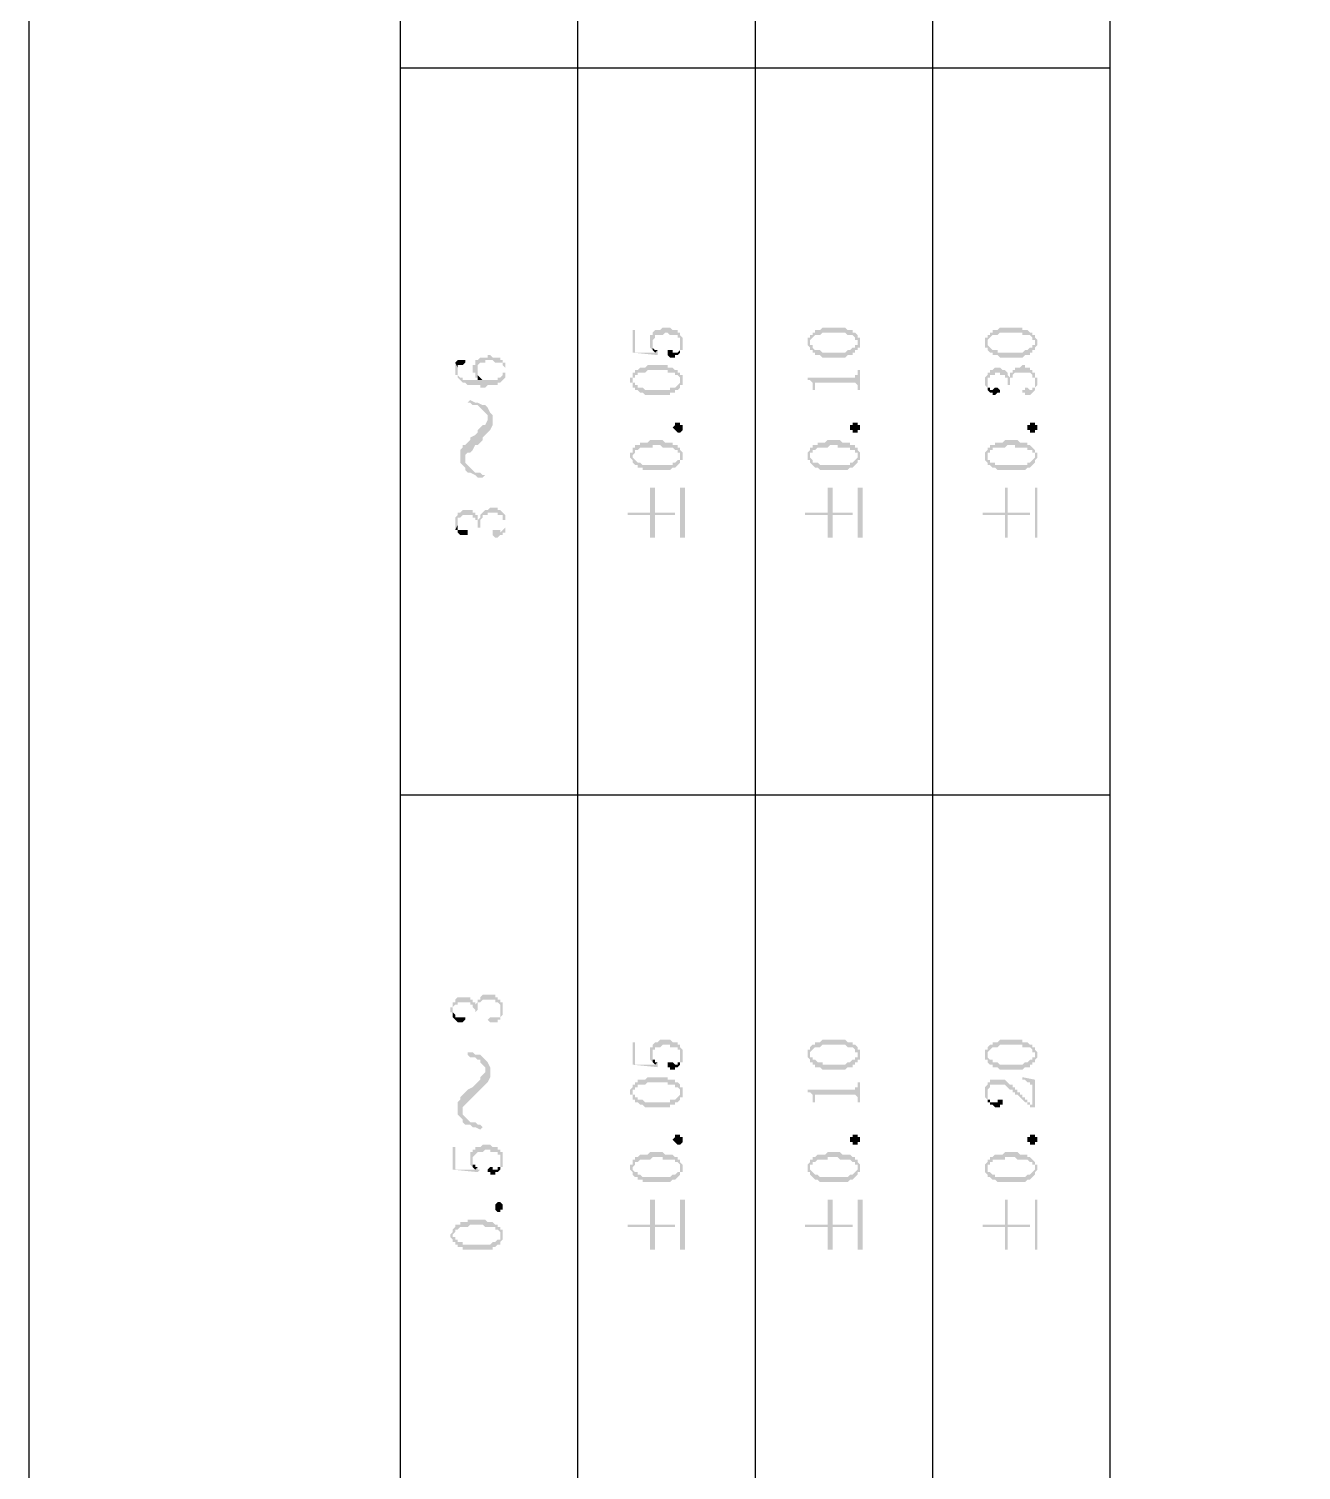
# Model space of a CAD drawing. Header units: millimetres. Extents: x 1186 to 2336, y 1181 to 1549.
# Drawn here: x 1453.55 to 1476.53, y 1292.31 to 1318.34 of the extents above; entities that cross this region are included whole.
import ezdxf

# ---------------------------------------------------------------- set-up
doc = ezdxf.new("R2010")
doc.units = ezdxf.units.MM

msp = doc.modelspace()

# ---------------------------------------------------------------- hatches: boundary and pattern name
at = {"transparency": 33554559}
for points in [[(1464.45664, 1312.89982), (1464.45664, 1312.49363), (1464.90796, 1312.44849), (1464.90796, 1312.49363), (1464.90796, 1312.53876), (1464.86283, 1312.49363), (1464.50177, 1312.49363), (1464.50177, 1312.89982)], [(1464.77256, 1312.71929), (1464.77256, 1312.62902), (1464.77256, 1312.58389), (1464.77256, 1312.58389), (1464.81769, 1312.53876), (1464.81769, 1312.67415), (1464.81769, 1312.71929), (1464.81769, 1312.71929), (1464.86283, 1312.76442), (1464.86283, 1312.80955), (1464.99822, 1312.80955), (1465.04335, 1312.85468), (1465.08849, 1312.85468), (1465.13362, 1312.80955), (1465.26901, 1312.80955), (1465.26901, 1312.76442), (1465.31415, 1312.76442), (1465.31415, 1312.71929), (1465.31415, 1312.67415), (1465.31415, 1312.53876), (1465.35928, 1312.53876), (1465.35928, 1312.58389), (1465.35928, 1312.67415), (1465.35928, 1312.71929), (1465.35928, 1312.76442), (1465.31415, 1312.80955), (1465.31415, 1312.85468), (1465.26901, 1312.85468), (1465.26901, 1312.89982), (1465.17875, 1312.89982), (1465.13362, 1312.94495), (1464.99822, 1312.94495), (1464.95309, 1312.89982), (1464.86283, 1312.89982), (1464.81769, 1312.85468), (1464.81769, 1312.80955), (1464.77256, 1312.80955), (1464.77256, 1312.76442)], [(1467.61589, 1312.67415), (1467.61589, 1312.62902), (1467.61589, 1312.62902), (1467.66102, 1312.58389), (1467.66102, 1312.53876), (1467.66102, 1312.67415), (1467.66102, 1312.71929), (1467.66102, 1312.71929), (1467.70615, 1312.76442), (1467.70615, 1312.76442), (1467.75128, 1312.80955), (1467.84155, 1312.80955), (1467.88668, 1312.85468), (1468.29287, 1312.85468), (1468.338, 1312.80955), (1468.42827, 1312.80955), (1468.4734, 1312.76442), (1468.4734, 1312.71929), (1468.51853, 1312.71929), (1468.51853, 1312.67415), (1468.51853, 1312.80955), (1468.51853, 1312.80955), (1468.4734, 1312.85468), (1468.42827, 1312.85468), (1468.42827, 1312.89982), (1468.338, 1312.89982), (1468.29287, 1312.94495), (1467.88668, 1312.94495), (1467.84155, 1312.89982), (1467.75128, 1312.89982), (1467.75128, 1312.85468), (1467.70615, 1312.85468), (1467.70615, 1312.80955), (1467.66102, 1312.80955), (1467.66102, 1312.76442), (1467.61589, 1312.76442), (1467.61589, 1312.71929), (1467.61589, 1312.71929)], [(1467.66102, 1312.53876), (1467.70615, 1312.53876), (1467.70615, 1312.49363), (1467.75128, 1312.49363), (1467.75128, 1312.44849), (1467.84155, 1312.44849), (1467.88668, 1312.40336), (1468.29287, 1312.40336), (1468.338, 1312.44849), (1468.42827, 1312.44849), (1468.42827, 1312.49363), (1468.4734, 1312.49363), (1468.4734, 1312.53876), (1468.51853, 1312.53876), (1468.51853, 1312.58389), (1468.56366, 1312.58389), (1468.56366, 1312.62902), (1468.56366, 1312.67415), (1468.56366, 1312.71929), (1468.56366, 1312.76442), (1468.51853, 1312.76442), (1468.51853, 1312.80955), (1468.51853, 1312.67415), (1468.51853, 1312.62902), (1468.4734, 1312.62902), (1468.4734, 1312.58389), (1468.42827, 1312.58389), (1468.38313, 1312.53876), (1468.338, 1312.53876), (1468.29287, 1312.49363), (1467.88668, 1312.49363), (1467.84155, 1312.53876), (1467.75128, 1312.53876), (1467.70615, 1312.58389), (1467.70615, 1312.62902), (1467.66102, 1312.62902), (1467.66102, 1312.67415), (1467.66102, 1312.67415)], [(1470.82027, 1312.67415), (1470.82027, 1312.62902), (1470.82027, 1312.58389), (1470.8654, 1312.58389), (1470.8654, 1312.53876), (1470.8654, 1312.67415), (1470.8654, 1312.71929), (1470.8654, 1312.71929), (1470.91054, 1312.76442), (1470.91054, 1312.76442), (1470.95567, 1312.80955), (1471.04593, 1312.80955), (1471.09106, 1312.85468), (1471.49725, 1312.85468), (1471.49725, 1312.80955), (1471.63265, 1312.80955), (1471.67778, 1312.76442), (1471.67778, 1312.71929), (1471.72292, 1312.71929), (1471.72292, 1312.67415), (1471.72292, 1312.80955), (1471.67778, 1312.80955), (1471.67778, 1312.85468), (1471.63265, 1312.85468), (1471.58752, 1312.89982), (1471.49725, 1312.89982), (1471.49725, 1312.94495), (1471.09106, 1312.94495), (1471.04593, 1312.89982), (1470.95567, 1312.89982), (1470.95567, 1312.85468), (1470.91054, 1312.85468), (1470.91054, 1312.80955), (1470.8654, 1312.80955), (1470.8654, 1312.76442), (1470.82027, 1312.76442), (1470.82027, 1312.71929), (1470.82027, 1312.71929)], [(1470.8654, 1312.53876), (1470.8654, 1312.53876), (1470.91054, 1312.49363), (1470.95567, 1312.49363), (1470.95567, 1312.44849), (1471.04593, 1312.44849), (1471.09106, 1312.40336), (1471.49725, 1312.40336), (1471.54239, 1312.44849), (1471.63265, 1312.44849), (1471.63265, 1312.49363), (1471.67778, 1312.49363), (1471.67778, 1312.53876), (1471.72292, 1312.53876), (1471.72292, 1312.58389), (1471.72292, 1312.58389), (1471.76805, 1312.62902), (1471.76805, 1312.67415), (1471.76805, 1312.71929), (1471.76805, 1312.71929), (1471.72292, 1312.76442), (1471.72292, 1312.80955), (1471.72292, 1312.67415), (1471.72292, 1312.62902), (1471.67778, 1312.62902), (1471.67778, 1312.58389), (1471.63265, 1312.58389), (1471.58752, 1312.53876), (1471.54239, 1312.53876), (1471.49725, 1312.49363), (1471.04593, 1312.49363), (1471.04593, 1312.53876), (1470.95567, 1312.53876), (1470.91054, 1312.58389), (1470.91054, 1312.58389), (1470.8654, 1312.62902), (1470.8654, 1312.67415), (1470.8654, 1312.67415)], [(1464.81769, 1312.53876), (1464.81769, 1312.53876), (1464.86283, 1312.49363), (1464.86283, 1312.49363), (1464.90796, 1312.53876), (1464.86283, 1312.53876), (1464.81769, 1312.58389), (1464.81769, 1312.62902), (1464.81769, 1312.67415)], [(1465.08849, 1312.49363), (1465.08849, 1312.44849), (1465.08849, 1312.44849), (1465.13362, 1312.40336), (1465.22388, 1312.40336), (1465.22388, 1312.44849), (1465.26901, 1312.44849), (1465.31415, 1312.49363), (1465.31415, 1312.67415), (1465.31415, 1312.58389), (1465.31415, 1312.53876), (1465.31415, 1312.53876), (1465.26901, 1312.49363), (1465.17875, 1312.49363), (1465.17875, 1312.53876), (1465.08849, 1312.53876)], [(1461.25225, 1312.3131), (1461.29738, 1312.22283), (1461.29738, 1312.26797), (1461.38765, 1312.26797), (1461.43278, 1312.3131), (1461.43278, 1312.35823), (1461.29738, 1312.35823)], [(1461.25225, 1312.22283), (1461.25225, 1312.1777), (1461.25225, 1312.13257), (1461.25225, 1312.08744), (1461.29738, 1312.08744), (1461.29738, 1312.0423), (1461.29738, 1312.0423), (1461.34252, 1311.99717), (1461.34252, 1311.99717), (1461.38765, 1311.95204), (1461.43278, 1311.95204), (1461.47791, 1311.90691), (1461.70357, 1311.90691), (1461.70357, 1311.86178), (1461.79384, 1311.86178), (1461.83897, 1311.90691), (1462.0195, 1311.90691), (1462.0195, 1311.95204), (1462.06463, 1311.95204), (1462.10976, 1311.99717), (1462.10976, 1311.99717), (1462.15489, 1312.0423), (1462.15489, 1312.1777), (1462.15489, 1312.13257), (1462.10976, 1312.13257), (1462.10976, 1312.08744), (1462.10976, 1312.08744), (1462.06463, 1312.0423), (1462.0195, 1312.0423), (1462.0195, 1311.99717), (1461.38765, 1311.99717), (1461.38765, 1312.0423), (1461.34252, 1312.0423), (1461.29738, 1312.08744), (1461.29738, 1312.13257), (1461.29738, 1312.22283), (1461.25225, 1312.3131)], [(1461.56818, 1312.1777), (1461.56818, 1312.13257), (1461.61331, 1312.13257), (1461.61331, 1312.08744), (1461.61331, 1312.0423), (1461.65844, 1312.0423), (1461.65844, 1312.22283), (1461.65844, 1312.26797), (1461.65844, 1312.26797), (1461.70357, 1312.3131), (1461.79384, 1312.3131), (1461.79384, 1312.35823), (1461.92923, 1312.35823), (1461.97437, 1312.3131), (1462.10976, 1312.3131), (1462.10976, 1312.26797), (1462.10976, 1312.26797), (1462.15489, 1312.22283), (1462.15489, 1312.0423), (1462.15489, 1312.08744), (1462.15489, 1312.13257), (1462.15489, 1312.1777), (1462.15489, 1312.22283), (1462.15489, 1312.26797), (1462.15489, 1312.3131), (1462.10976, 1312.3131), (1462.10976, 1312.35823), (1462.06463, 1312.35823), (1462.06463, 1312.40336), (1461.92923, 1312.40336), (1461.8841, 1312.44849), (1461.83897, 1312.44849), (1461.83897, 1312.40336), (1461.70357, 1312.40336), (1461.65844, 1312.35823), (1461.61331, 1312.35823), (1461.61331, 1312.3131), (1461.61331, 1312.26797), (1461.56818, 1312.26797), (1461.56818, 1312.22283)], [(1464.4115, 1311.99717), (1464.4115, 1311.95204), (1464.45664, 1311.95204), (1464.45664, 1311.90691), (1464.45664, 1311.86178), (1464.45664, 1311.99717), (1464.45664, 1312.0423), (1464.50177, 1312.0423), (1464.50177, 1312.08744), (1464.5469, 1312.08744), (1464.5469, 1312.13257), (1464.6823, 1312.13257), (1464.72743, 1312.1777), (1465.08849, 1312.1777), (1465.08849, 1312.13257), (1465.22388, 1312.13257), (1465.22388, 1312.08744), (1465.26901, 1312.08744), (1465.31415, 1312.0423), (1465.31415, 1311.99717), (1465.31415, 1312.13257), (1465.26901, 1312.13257), (1465.26901, 1312.1777), (1465.22388, 1312.1777), (1465.17875, 1312.22283), (1465.08849, 1312.22283), (1465.08849, 1312.26797), (1464.72743, 1312.26797), (1464.6823, 1312.22283), (1464.59203, 1312.22283), (1464.5469, 1312.1777), (1464.50177, 1312.1777), (1464.50177, 1312.13257), (1464.45664, 1312.13257), (1464.45664, 1312.08744), (1464.45664, 1312.0423), (1464.4115, 1312.0423)], [(1470.82027, 1311.99717), (1470.82027, 1311.95204), (1470.82027, 1311.90691), (1470.82027, 1311.90691), (1470.8654, 1311.86178), (1470.8654, 1311.95204), (1470.8654, 1311.99717), (1470.8654, 1312.0423), (1470.91054, 1312.0423), (1470.91054, 1312.08744), (1471.0008, 1312.08744), (1471.0008, 1312.13257), (1471.09106, 1312.13257), (1471.09106, 1312.08744), (1471.18133, 1312.08744), (1471.18133, 1312.0423), (1471.22646, 1312.0423), (1471.22646, 1311.95204), (1471.22646, 1311.90691), (1471.27159, 1311.90691), (1471.27159, 1311.95204), (1471.27159, 1312.0423), (1471.31673, 1312.0423), (1471.31673, 1312.08744), (1471.31673, 1312.08744), (1471.36186, 1312.13257), (1471.63265, 1312.13257), (1471.67778, 1312.08744), (1471.67778, 1312.0423), (1471.72292, 1312.0423), (1471.72292, 1311.99717), (1471.72292, 1311.95204), (1471.72292, 1312.13257), (1471.67778, 1312.13257), (1471.67778, 1312.1777), (1471.63265, 1312.1777), (1471.63265, 1312.22283), (1471.54239, 1312.22283), (1471.54239, 1312.26797), (1471.49725, 1312.26797), (1471.45212, 1312.22283), (1471.36186, 1312.22283), (1471.36186, 1312.1777), (1471.31673, 1312.1777), (1471.31673, 1312.13257), (1471.27159, 1312.13257), (1471.27159, 1312.08744), (1471.27159, 1312.0423), (1471.22646, 1312.08744), (1471.22646, 1312.13257), (1471.22646, 1312.13257), (1471.18133, 1312.1777), (1471.1362, 1312.1777), (1471.09106, 1312.22283), (1471.0008, 1312.22283), (1470.95567, 1312.1777), (1470.91054, 1312.1777), (1470.91054, 1312.13257), (1470.8654, 1312.13257), (1470.8654, 1312.08744), (1470.8654, 1312.08744), (1470.82027, 1312.0423)], [(1461.65844, 1312.0423), (1461.65844, 1311.99717), (1461.74871, 1311.99717), (1461.70357, 1312.0423), (1461.70357, 1312.0423), (1461.65844, 1312.08744), (1461.65844, 1312.1777), (1461.65844, 1312.1777)], [(1464.45664, 1311.86178), (1464.50177, 1311.86178), (1464.50177, 1311.81664), (1464.5469, 1311.81664), (1464.59203, 1311.77151), (1464.63716, 1311.77151), (1464.6823, 1311.72638), (1465.13362, 1311.72638), (1465.13362, 1311.77151), (1465.22388, 1311.77151), (1465.22388, 1311.81664), (1465.26901, 1311.81664), (1465.31415, 1311.86178), (1465.31415, 1311.90691), (1465.35928, 1311.90691), (1465.35928, 1311.95204), (1465.35928, 1311.99717), (1465.35928, 1312.0423), (1465.35928, 1312.08744), (1465.31415, 1312.08744), (1465.31415, 1312.13257), (1465.31415, 1311.95204), (1465.31415, 1311.95204), (1465.26901, 1311.90691), (1465.26901, 1311.90691), (1465.22388, 1311.86178), (1465.13362, 1311.86178), (1465.13362, 1311.81664), (1464.6823, 1311.81664), (1464.63716, 1311.86178), (1464.5469, 1311.86178), (1464.5469, 1311.90691), (1464.50177, 1311.90691), (1464.50177, 1311.95204), (1464.45664, 1311.95204), (1464.45664, 1311.99717)], [(1467.61589, 1312.0423), (1467.61589, 1311.99717), (1467.66102, 1311.99717), (1467.70615, 1311.95204), (1467.70615, 1311.86178), (1467.70615, 1311.81664), (1467.75128, 1311.81664), (1467.75128, 1311.90691), (1467.75128, 1311.95204), (1468.4734, 1311.95204), (1468.51853, 1311.90691), (1468.51853, 1311.81664), (1468.56366, 1311.81664), (1468.56366, 1312.1777), (1468.51853, 1312.1777), (1468.51853, 1312.13257), (1468.51853, 1312.08744), (1468.4734, 1312.08744), (1468.4734, 1312.0423), (1468.42827, 1312.0423)], [(1470.8654, 1311.86178), (1470.8654, 1311.81664), (1470.8654, 1311.81664), (1470.91054, 1311.77151), (1470.95567, 1311.77151), (1470.95567, 1311.72638), (1471.0008, 1311.72638), (1471.04593, 1311.77151), (1471.09106, 1311.77151), (1471.09106, 1311.81664), (1471.09106, 1311.81664), (1471.04593, 1311.86178), (1471.0008, 1311.86178), (1470.95567, 1311.81664), (1470.91054, 1311.81664), (1470.91054, 1311.86178), (1470.8654, 1311.86178), (1470.8654, 1311.95204), (1470.8654, 1311.95204)], [(1471.49725, 1311.77151), (1471.54239, 1311.77151), (1471.54239, 1311.72638), (1471.63265, 1311.72638), (1471.67778, 1311.77151), (1471.67778, 1311.77151), (1471.72292, 1311.81664), (1471.72292, 1311.86178), (1471.72292, 1311.86178), (1471.76805, 1311.90691), (1471.76805, 1311.95204), (1471.76805, 1311.99717), (1471.76805, 1312.0423), (1471.72292, 1312.0423), (1471.72292, 1312.13257), (1471.72292, 1311.95204), (1471.72292, 1311.90691), (1471.72292, 1311.86178), (1471.67778, 1311.86178), (1471.67778, 1311.81664), (1471.63265, 1311.81664), (1471.58752, 1311.86178), (1471.54239, 1311.86178), (1471.54239, 1311.81664), (1471.49725, 1311.81664)], [(1461.47791, 1311.59098), (1461.52304, 1311.59098), (1461.56818, 1311.54585), (1461.65844, 1311.54585), (1461.70357, 1311.50072), (1461.74871, 1311.45559), (1461.74871, 1311.45559), (1461.79384, 1311.41045), (1461.83897, 1311.36532), (1461.83897, 1311.0494), (1461.83897, 1311.0494), (1461.8841, 1311.09453), (1461.92923, 1311.18479), (1461.92923, 1311.36532), (1461.8841, 1311.41045), (1461.83897, 1311.50072), (1461.83897, 1311.50072), (1461.79384, 1311.54585), (1461.74871, 1311.54585), (1461.65844, 1311.59098), (1461.61331, 1311.59098), (1461.52304, 1311.63611)], [(1461.34252, 1310.59807), (1461.34252, 1310.50781), (1461.38765, 1310.46268), (1461.43278, 1310.41755), (1461.43278, 1310.64321), (1461.47791, 1310.68834), (1461.52304, 1310.68834), (1461.56818, 1310.73347), (1461.61331, 1310.82374), (1461.65844, 1310.82374), (1461.70357, 1310.86887), (1461.74871, 1310.914), (1461.74871, 1310.95913), (1461.79384, 1311.00426), (1461.83897, 1311.0494), (1461.83897, 1311.32019), (1461.83897, 1311.27506), (1461.79384, 1311.18479), (1461.74871, 1311.18479), (1461.70357, 1311.13966), (1461.65844, 1311.09453), (1461.65844, 1311.0494), (1461.61331, 1311.00426), (1461.52304, 1310.95913), (1461.52304, 1310.914), (1461.47791, 1310.86887), (1461.43278, 1310.82374), (1461.38765, 1310.82374), (1461.38765, 1310.7786), (1461.34252, 1310.73347), (1461.34252, 1310.64321)], [(1465.35928, 1311.13966), (1465.35928, 1311.09453), (1465.35928, 1311.09453), (1465.31415, 1311.0494), (1465.26901, 1311.0494), (1465.22388, 1311.09453), (1465.22388, 1311.09453), (1465.17875, 1311.13966), (1465.17875, 1311.13966), (1465.22388, 1311.18479), (1465.22388, 1311.22993), (1465.31415, 1311.22993), (1465.31415, 1311.18479), (1465.35928, 1311.18479), (1465.35928, 1311.13966)], [(1468.56366, 1311.13966), (1468.56366, 1311.09453), (1468.51853, 1311.09453), (1468.51853, 1311.0494), (1468.42827, 1311.0494), (1468.42827, 1311.09453), (1468.38313, 1311.09453), (1468.38313, 1311.13966), (1468.38313, 1311.18479), (1468.42827, 1311.18479), (1468.42827, 1311.22993), (1468.51853, 1311.22993), (1468.51853, 1311.18479), (1468.56366, 1311.18479), (1468.56366, 1311.13966)], [(1471.76805, 1311.13966), (1471.76805, 1311.09453), (1471.72292, 1311.09453), (1471.72292, 1311.0494), (1471.63265, 1311.0494), (1471.63265, 1311.09453), (1471.58752, 1311.09453), (1471.58752, 1311.13966), (1471.58752, 1311.18479), (1471.63265, 1311.18479), (1471.63265, 1311.22993), (1471.72292, 1311.22993), (1471.72292, 1311.18479), (1471.76805, 1311.18479), (1471.76805, 1311.13966)], [(1464.4115, 1310.64321), (1464.4115, 1310.59807), (1464.4115, 1310.59807), (1464.45664, 1310.55294), (1464.45664, 1310.50781), (1464.45664, 1310.64321), (1464.45664, 1310.64321), (1464.50177, 1310.68834), (1464.50177, 1310.73347), (1464.5469, 1310.73347), (1464.59203, 1310.7786), (1464.81769, 1310.7786), (1464.81769, 1310.82374), (1464.95309, 1310.82374), (1464.99822, 1310.7786), (1465.17875, 1310.7786), (1465.22388, 1310.73347), (1465.26901, 1310.73347), (1465.26901, 1310.68834), (1465.31415, 1310.68834), (1465.31415, 1310.64321), (1465.31415, 1310.7786), (1465.26901, 1310.7786), (1465.26901, 1310.82374), (1465.17875, 1310.82374), (1465.17875, 1310.86887), (1465.04335, 1310.86887), (1464.99822, 1310.914), (1464.77256, 1310.914), (1464.72743, 1310.86887), (1464.59203, 1310.86887), (1464.59203, 1310.82374), (1464.50177, 1310.82374), (1464.50177, 1310.7786), (1464.45664, 1310.7786), (1464.45664, 1310.73347), (1464.45664, 1310.68834), (1464.4115, 1310.68834)], [(1467.61589, 1310.64321), (1467.61589, 1310.59807), (1467.61589, 1310.55294), (1467.66102, 1310.55294), (1467.66102, 1310.50781), (1467.66102, 1310.64321), (1467.66102, 1310.68834), (1467.70615, 1310.68834), (1467.70615, 1310.73347), (1467.75128, 1310.73347), (1467.79642, 1310.7786), (1467.97695, 1310.7786), (1468.02208, 1310.82374), (1468.15747, 1310.82374), (1468.15747, 1310.7786), (1468.38313, 1310.7786), (1468.38313, 1310.73347), (1468.4734, 1310.73347), (1468.4734, 1310.68834), (1468.51853, 1310.68834), (1468.51853, 1310.64321), (1468.51853, 1310.7786), (1468.4734, 1310.7786), (1468.4734, 1310.82374), (1468.38313, 1310.82374), (1468.38313, 1310.86887), (1468.24774, 1310.86887), (1468.20261, 1310.914), (1467.97695, 1310.914), (1467.93181, 1310.86887), (1467.79642, 1310.86887), (1467.79642, 1310.82374), (1467.70615, 1310.82374), (1467.70615, 1310.7786), (1467.66102, 1310.7786), (1467.66102, 1310.73347), (1467.66102, 1310.73347), (1467.61589, 1310.68834)], [(1470.82027, 1310.64321), (1470.82027, 1310.59807), (1470.82027, 1310.55294), (1470.82027, 1310.55294), (1470.8654, 1310.50781), (1470.8654, 1310.64321), (1470.8654, 1310.68834), (1470.91054, 1310.68834), (1470.91054, 1310.73347), (1470.95567, 1310.73347), (1470.95567, 1310.7786), (1471.18133, 1310.7786), (1471.22646, 1310.82374), (1471.36186, 1310.82374), (1471.36186, 1310.7786), (1471.58752, 1310.7786), (1471.58752, 1310.73347), (1471.67778, 1310.73347), (1471.67778, 1310.68834), (1471.72292, 1310.68834), (1471.72292, 1310.64321), (1471.72292, 1310.73347), (1471.67778, 1310.7786), (1471.67778, 1310.7786), (1471.63265, 1310.82374), (1471.58752, 1310.82374), (1471.58752, 1310.86887), (1471.45212, 1310.86887), (1471.40699, 1310.914), (1471.18133, 1310.914), (1471.1362, 1310.86887), (1471.0008, 1310.86887), (1471.0008, 1310.82374), (1470.91054, 1310.82374), (1470.91054, 1310.7786), (1470.8654, 1310.7786), (1470.8654, 1310.73347), (1470.8654, 1310.73347), (1470.82027, 1310.68834)], [(1464.45664, 1310.50781), (1464.50177, 1310.46268), (1464.5469, 1310.46268), (1464.5469, 1310.41755), (1464.63716, 1310.41755), (1464.63716, 1310.37241), (1465.13362, 1310.37241), (1465.17875, 1310.41755), (1465.22388, 1310.41755), (1465.26901, 1310.46268), (1465.26901, 1310.46268), (1465.31415, 1310.50781), (1465.31415, 1310.55294), (1465.35928, 1310.55294), (1465.35928, 1310.59807), (1465.35928, 1310.64321), (1465.35928, 1310.68834), (1465.35928, 1310.68834), (1465.31415, 1310.73347), (1465.31415, 1310.59807), (1465.31415, 1310.55294), (1465.26901, 1310.55294), (1465.22388, 1310.50781), (1465.17875, 1310.50781), (1465.17875, 1310.46268), (1464.63716, 1310.46268), (1464.59203, 1310.50781), (1464.5469, 1310.50781), (1464.50177, 1310.55294), (1464.50177, 1310.55294), (1464.45664, 1310.59807), (1464.45664, 1310.64321)], [(1467.66102, 1310.50781), (1467.70615, 1310.46268), (1467.70615, 1310.46268), (1467.75128, 1310.41755), (1467.79642, 1310.41755), (1467.84155, 1310.37241), (1468.338, 1310.37241), (1468.38313, 1310.41755), (1468.42827, 1310.41755), (1468.4734, 1310.46268), (1468.4734, 1310.46268), (1468.51853, 1310.50781), (1468.51853, 1310.55294), (1468.56366, 1310.55294), (1468.56366, 1310.59807), (1468.56366, 1310.64321), (1468.56366, 1310.68834), (1468.56366, 1310.68834), (1468.51853, 1310.73347), (1468.51853, 1310.59807), (1468.51853, 1310.59807), (1468.4734, 1310.55294), (1468.4734, 1310.55294), (1468.42827, 1310.50781), (1468.38313, 1310.50781), (1468.38313, 1310.46268), (1467.84155, 1310.46268), (1467.79642, 1310.50781), (1467.70615, 1310.50781), (1467.70615, 1310.55294), (1467.70615, 1310.55294), (1467.66102, 1310.59807), (1467.66102, 1310.64321)], [(1470.8654, 1310.50781), (1470.8654, 1310.46268), (1470.91054, 1310.46268), (1470.95567, 1310.41755), (1471.0008, 1310.41755), (1471.04593, 1310.37241), (1471.54239, 1310.37241), (1471.58752, 1310.41755), (1471.63265, 1310.41755), (1471.67778, 1310.46268), (1471.67778, 1310.46268), (1471.72292, 1310.50781), (1471.72292, 1310.55294), (1471.72292, 1310.55294), (1471.76805, 1310.59807), (1471.76805, 1310.64321), (1471.76805, 1310.68834), (1471.72292, 1310.68834), (1471.72292, 1310.73347), (1471.72292, 1310.59807), (1471.72292, 1310.59807), (1471.67778, 1310.55294), (1471.67778, 1310.55294), (1471.63265, 1310.50781), (1471.58752, 1310.50781), (1471.58752, 1310.46268), (1471.0008, 1310.46268), (1471.0008, 1310.50781), (1470.91054, 1310.50781), (1470.91054, 1310.55294), (1470.8654, 1310.55294), (1470.8654, 1310.59807), (1470.8654, 1310.64321)], [(1461.43278, 1310.41755), (1461.43278, 1310.37241), (1461.47791, 1310.32728), (1461.52304, 1310.32728), (1461.61331, 1310.28215), (1461.65844, 1310.23702), (1461.74871, 1310.23702), (1461.79384, 1310.28215), (1461.74871, 1310.28215), (1461.70357, 1310.32728), (1461.61331, 1310.32728), (1461.56818, 1310.37241), (1461.52304, 1310.41755), (1461.52304, 1310.41755), (1461.47791, 1310.46268), (1461.43278, 1310.50781), (1461.43278, 1310.55294)], [(1464.36637, 1309.60517), (1464.36637, 1309.56003), (1464.77256, 1309.56003), (1464.77256, 1309.15385), (1464.86283, 1309.15385), (1464.86283, 1309.56003), (1465.22388, 1309.56003), (1465.22388, 1309.60517), (1464.86283, 1309.60517), (1464.86283, 1310.05649), (1464.77256, 1310.05649), (1464.77256, 1309.60517)], [(1465.40441, 1309.15385), (1465.40441, 1310.05649), (1465.31415, 1310.05649), (1465.31415, 1309.15385)], [(1467.57076, 1309.60517), (1467.57076, 1309.56003), (1467.97695, 1309.56003), (1467.97695, 1309.15385), (1468.06721, 1309.15385), (1468.06721, 1309.56003), (1468.42827, 1309.56003), (1468.42827, 1309.60517), (1468.06721, 1309.60517), (1468.06721, 1310.05649), (1467.97695, 1310.05649), (1467.97695, 1309.60517)], [(1468.6088, 1309.15385), (1468.6088, 1310.05649), (1468.51853, 1310.05649), (1468.51853, 1309.15385)], [(1470.77514, 1309.60517), (1470.77514, 1309.56003), (1471.18133, 1309.56003), (1471.18133, 1309.15385), (1471.22646, 1309.15385), (1471.22646, 1309.56003), (1471.63265, 1309.56003), (1471.63265, 1309.60517), (1471.22646, 1309.60517), (1471.22646, 1310.05649), (1471.18133, 1310.05649), (1471.18133, 1309.60517)], [(1471.76805, 1309.15385), (1471.76805, 1310.05649), (1471.72292, 1310.05649), (1471.72292, 1309.15385)], [(1461.25225, 1309.42464), (1461.25225, 1309.33437), (1461.25225, 1309.28924), (1461.29738, 1309.37951), (1461.29738, 1309.42464), (1461.29738, 1309.46977), (1461.29738, 1309.5149), (1461.34252, 1309.5149), (1461.38765, 1309.56003), (1461.56818, 1309.56003), (1461.56818, 1309.5149), (1461.61331, 1309.5149), (1461.61331, 1309.46977), (1461.65844, 1309.46977), (1461.65844, 1309.42464), (1461.65844, 1309.33437), (1461.70357, 1309.33437), (1461.70357, 1309.42464), (1461.70357, 1309.46977), (1461.70357, 1309.46977), (1461.74871, 1309.5149), (1461.74871, 1309.56003), (1461.83897, 1309.56003), (1461.83897, 1309.60517), (1462.0195, 1309.60517), (1462.0195, 1309.56003), (1462.10976, 1309.56003), (1462.10976, 1309.5149), (1462.10976, 1309.46977), (1462.15489, 1309.46977), (1462.15489, 1309.37951), (1462.15489, 1309.56003), (1462.15489, 1309.56003), (1462.10976, 1309.60517), (1462.10976, 1309.60517), (1462.06463, 1309.6503), (1462.0195, 1309.6503), (1462.0195, 1309.69543), (1461.8841, 1309.69543), (1461.83897, 1309.6503), (1461.79384, 1309.6503), (1461.74871, 1309.60517), (1461.74871, 1309.60517), (1461.70357, 1309.56003), (1461.70357, 1309.5149), (1461.65844, 1309.46977), (1461.65844, 1309.5149), (1461.65844, 1309.56003), (1461.61331, 1309.56003), (1461.61331, 1309.60517), (1461.56818, 1309.60517), (1461.56818, 1309.6503), (1461.38765, 1309.6503), (1461.34252, 1309.60517), (1461.29738, 1309.60517), (1461.29738, 1309.56003), (1461.29738, 1309.56003), (1461.25225, 1309.5149)], [(1461.25225, 1309.28924), (1461.29738, 1309.28924), (1461.29738, 1309.24411), (1461.29738, 1309.24411), (1461.34252, 1309.19898), (1461.47791, 1309.19898), (1461.47791, 1309.24411), (1461.47791, 1309.28924), (1461.29738, 1309.28924), (1461.29738, 1309.33437), (1461.29738, 1309.37951), (1461.29738, 1309.37951)], [(1461.92923, 1309.24411), (1461.92923, 1309.19898), (1461.92923, 1309.19898), (1461.97437, 1309.15385), (1462.0195, 1309.15385), (1462.06463, 1309.19898), (1462.10976, 1309.19898), (1462.10976, 1309.24411), (1462.15489, 1309.24411), (1462.15489, 1309.28924), (1462.15489, 1309.33437), (1462.15489, 1309.42464), (1462.15489, 1309.46977), (1462.15489, 1309.5149), (1462.15489, 1309.56003), (1462.15489, 1309.37951), (1462.15489, 1309.33437), (1462.10976, 1309.28924), (1462.10976, 1309.28924), (1462.06463, 1309.24411), (1462.06463, 1309.28924), (1461.92923, 1309.28924)], [(1461.16199, 1300.62386), (1461.16199, 1300.57873), (1461.20712, 1300.57873), (1461.20712, 1300.5336), (1461.20712, 1300.62386), (1461.20712, 1300.669), (1461.25225, 1300.71413), (1461.29738, 1300.71413), (1461.29738, 1300.75926), (1461.52304, 1300.75926), (1461.52304, 1300.71413), (1461.56818, 1300.71413), (1461.56818, 1300.669), (1461.56818, 1300.669), (1461.61331, 1300.62386), (1461.61331, 1300.57873), (1461.61331, 1300.57873), (1461.65844, 1300.62386), (1461.65844, 1300.669), (1461.65844, 1300.71413), (1461.65844, 1300.75926), (1461.70357, 1300.75926), (1461.74871, 1300.80439), (1461.97437, 1300.80439), (1461.97437, 1300.75926), (1462.0195, 1300.75926), (1462.06463, 1300.71413), (1462.06463, 1300.62386), (1462.06463, 1300.80439), (1462.0195, 1300.80439), (1462.0195, 1300.84953), (1461.97437, 1300.84953), (1461.97437, 1300.89466), (1461.74871, 1300.89466), (1461.70357, 1300.84953), (1461.70357, 1300.80439), (1461.65844, 1300.80439), (1461.65844, 1300.75926), (1461.65844, 1300.75926), (1461.61331, 1300.71413), (1461.61331, 1300.75926), (1461.56818, 1300.75926), (1461.56818, 1300.80439), (1461.52304, 1300.80439), (1461.52304, 1300.84953), (1461.29738, 1300.84953), (1461.25225, 1300.80439), (1461.25225, 1300.75926), (1461.20712, 1300.75926), (1461.20712, 1300.71413), (1461.20712, 1300.669), (1461.16199, 1300.669)], [(1461.83897, 1300.44334), (1461.83897, 1300.44334), (1461.8841, 1300.3982), (1462.0195, 1300.3982), (1462.0195, 1300.44334), (1462.06463, 1300.44334), (1462.06463, 1300.48847), (1462.10976, 1300.5336), (1462.10976, 1300.57873), (1462.10976, 1300.62386), (1462.10976, 1300.71413), (1462.10976, 1300.75926), (1462.06463, 1300.75926), (1462.06463, 1300.57873), (1462.06463, 1300.5336), (1462.06463, 1300.48847), (1461.8841, 1300.48847)], [(1461.20712, 1300.5336), (1461.20712, 1300.48847), (1461.20712, 1300.48847), (1461.25225, 1300.44334), (1461.25225, 1300.44334), (1461.29738, 1300.3982), (1461.38765, 1300.3982), (1461.43278, 1300.44334), (1461.43278, 1300.48847), (1461.25225, 1300.48847), (1461.25225, 1300.5336), (1461.25225, 1300.5336), (1461.20712, 1300.57873), (1461.20712, 1300.62386)], [(1464.45664, 1300.03715), (1464.45664, 1299.63096), (1464.90796, 1299.58582), (1464.90796, 1299.63096), (1464.90796, 1299.67609), (1464.86283, 1299.63096), (1464.50177, 1299.63096), (1464.50177, 1300.03715)], [(1464.77256, 1299.85662), (1464.77256, 1299.76635), (1464.77256, 1299.72122), (1464.77256, 1299.72122), (1464.81769, 1299.67609), (1464.81769, 1299.81149), (1464.81769, 1299.90175), (1464.86283, 1299.90175), (1464.86283, 1299.94688), (1464.95309, 1299.94688), (1464.99822, 1299.99201), (1465.13362, 1299.99201), (1465.13362, 1299.94688), (1465.26901, 1299.94688), (1465.26901, 1299.90175), (1465.31415, 1299.90175), (1465.31415, 1299.85662), (1465.31415, 1299.81149), (1465.31415, 1299.67609), (1465.35928, 1299.67609), (1465.35928, 1299.72122), (1465.35928, 1299.81149), (1465.35928, 1299.85662), (1465.35928, 1299.90175), (1465.31415, 1299.94688), (1465.31415, 1299.99201), (1465.26901, 1299.99201), (1465.26901, 1300.03715), (1465.17875, 1300.03715), (1465.13362, 1300.08228), (1464.95309, 1300.08228), (1464.90796, 1300.03715), (1464.86283, 1300.03715), (1464.81769, 1299.99201), (1464.81769, 1299.94688), (1464.77256, 1299.94688), (1464.77256, 1299.90175)], [(1467.61589, 1299.81149), (1467.61589, 1299.76635), (1467.61589, 1299.76635), (1467.66102, 1299.72122), (1467.66102, 1299.67609), (1467.66102, 1299.81149), (1467.66102, 1299.85662), (1467.66102, 1299.85662), (1467.70615, 1299.90175), (1467.70615, 1299.90175), (1467.75128, 1299.94688), (1467.84155, 1299.94688), (1467.88668, 1299.99201), (1468.29287, 1299.99201), (1468.338, 1299.94688), (1468.42827, 1299.94688), (1468.4734, 1299.90175), (1468.4734, 1299.85662), (1468.51853, 1299.85662), (1468.51853, 1299.81149), (1468.51853, 1299.94688), (1468.51853, 1299.94688), (1468.4734, 1299.99201), (1468.42827, 1299.99201), (1468.42827, 1300.03715), (1468.338, 1300.03715), (1468.29287, 1300.08228), (1467.88668, 1300.08228), (1467.84155, 1300.03715), (1467.75128, 1300.03715), (1467.75128, 1299.99201), (1467.70615, 1299.99201), (1467.66102, 1299.94688), (1467.66102, 1299.90175), (1467.61589, 1299.90175), (1467.61589, 1299.85662), (1467.61589, 1299.85662)], [(1470.82027, 1299.81149), (1470.82027, 1299.76635), (1470.82027, 1299.72122), (1470.8654, 1299.72122), (1470.8654, 1299.67609), (1470.8654, 1299.81149), (1470.8654, 1299.85662), (1470.8654, 1299.85662), (1470.91054, 1299.90175), (1470.91054, 1299.90175), (1470.95567, 1299.94688), (1471.04593, 1299.94688), (1471.09106, 1299.99201), (1471.49725, 1299.99201), (1471.49725, 1299.94688), (1471.63265, 1299.94688), (1471.67778, 1299.90175), (1471.67778, 1299.85662), (1471.72292, 1299.85662), (1471.72292, 1299.81149), (1471.72292, 1299.94688), (1471.67778, 1299.94688), (1471.67778, 1299.99201), (1471.63265, 1299.99201), (1471.58752, 1300.03715), (1471.49725, 1300.03715), (1471.49725, 1300.08228), (1471.09106, 1300.08228), (1471.04593, 1300.03715), (1470.95567, 1300.03715), (1470.95567, 1299.99201), (1470.91054, 1299.99201), (1470.8654, 1299.94688), (1470.8654, 1299.90175), (1470.82027, 1299.90175), (1470.82027, 1299.85662), (1470.82027, 1299.85662)], [(1461.47791, 1299.81149), (1461.47791, 1299.81149), (1461.52304, 1299.76635), (1461.61331, 1299.76635), (1461.65844, 1299.72122), (1461.70357, 1299.72122), (1461.70357, 1299.67609), (1461.74871, 1299.63096), (1461.79384, 1299.58582), (1461.79384, 1299.2699), (1461.79384, 1299.2699), (1461.83897, 1299.31503), (1461.8841, 1299.4053), (1461.8841, 1299.58582), (1461.83897, 1299.67609), (1461.79384, 1299.72122), (1461.79384, 1299.72122), (1461.74871, 1299.76635), (1461.70357, 1299.81149), (1461.61331, 1299.81149), (1461.56818, 1299.85662), (1461.47791, 1299.85662)], [(1464.81769, 1299.67609), (1464.81769, 1299.67609), (1464.86283, 1299.63096), (1464.86283, 1299.63096), (1464.90796, 1299.67609), (1464.86283, 1299.67609), (1464.86283, 1299.72122), (1464.81769, 1299.72122), (1464.81769, 1299.76635), (1464.81769, 1299.81149)], [(1465.08849, 1299.63096), (1465.08849, 1299.58582), (1465.13362, 1299.58582), (1465.13362, 1299.54069), (1465.22388, 1299.54069), (1465.22388, 1299.58582), (1465.26901, 1299.58582), (1465.31415, 1299.63096), (1465.31415, 1299.81149), (1465.31415, 1299.72122), (1465.31415, 1299.67609), (1465.26901, 1299.67609), (1465.26901, 1299.63096), (1465.22388, 1299.63096), (1465.17875, 1299.67609), (1465.08849, 1299.67609)], [(1467.66102, 1299.67609), (1467.70615, 1299.67609), (1467.70615, 1299.63096), (1467.75128, 1299.63096), (1467.75128, 1299.58582), (1467.84155, 1299.58582), (1467.88668, 1299.54069), (1468.29287, 1299.54069), (1468.338, 1299.58582), (1468.42827, 1299.58582), (1468.42827, 1299.63096), (1468.4734, 1299.63096), (1468.4734, 1299.67609), (1468.51853, 1299.67609), (1468.51853, 1299.72122), (1468.56366, 1299.72122), (1468.56366, 1299.76635), (1468.56366, 1299.81149), (1468.56366, 1299.85662), (1468.56366, 1299.90175), (1468.51853, 1299.90175), (1468.51853, 1299.94688), (1468.51853, 1299.81149), (1468.51853, 1299.76635), (1468.4734, 1299.76635), (1468.4734, 1299.72122), (1468.42827, 1299.72122), (1468.38313, 1299.67609), (1468.338, 1299.67609), (1468.29287, 1299.63096), (1467.88668, 1299.63096), (1467.88668, 1299.67609), (1467.79642, 1299.67609), (1467.75128, 1299.72122), (1467.70615, 1299.72122), (1467.70615, 1299.76635), (1467.66102, 1299.76635), (1467.66102, 1299.81149), (1467.66102, 1299.81149)], [(1470.8654, 1299.67609), (1470.8654, 1299.67609), (1470.91054, 1299.63096), (1470.95567, 1299.63096), (1470.95567, 1299.58582), (1471.04593, 1299.58582), (1471.09106, 1299.54069), (1471.49725, 1299.54069), (1471.54239, 1299.58582), (1471.63265, 1299.58582), (1471.63265, 1299.63096), (1471.67778, 1299.63096), (1471.67778, 1299.67609), (1471.72292, 1299.67609), (1471.72292, 1299.72122), (1471.72292, 1299.72122), (1471.76805, 1299.76635), (1471.76805, 1299.81149), (1471.76805, 1299.85662), (1471.76805, 1299.85662), (1471.72292, 1299.90175), (1471.72292, 1299.94688), (1471.72292, 1299.81149), (1471.72292, 1299.76635), (1471.67778, 1299.76635), (1471.67778, 1299.72122), (1471.63265, 1299.72122), (1471.58752, 1299.67609), (1471.54239, 1299.67609), (1471.49725, 1299.63096), (1471.09106, 1299.63096), (1471.04593, 1299.67609), (1470.95567, 1299.67609), (1470.95567, 1299.72122), (1470.91054, 1299.72122), (1470.8654, 1299.76635), (1470.8654, 1299.81149), (1470.8654, 1299.81149)], [(1461.29738, 1298.81858), (1461.29738, 1298.72831), (1461.34252, 1298.68318), (1461.38765, 1298.63805), (1461.38765, 1298.86371), (1461.43278, 1298.90884), (1461.47791, 1298.95397), (1461.52304, 1298.99911), (1461.56818, 1299.04424), (1461.61331, 1299.08937), (1461.65844, 1299.1345), (1461.70357, 1299.17964), (1461.70357, 1299.17964), (1461.74871, 1299.22477), (1461.79384, 1299.2699), (1461.79384, 1299.54069), (1461.79384, 1299.49556), (1461.74871, 1299.45043), (1461.70357, 1299.4053), (1461.70357, 1299.36016), (1461.65844, 1299.31503), (1461.61331, 1299.2699), (1461.56818, 1299.22477), (1461.47791, 1299.17964), (1461.47791, 1299.17964), (1461.43278, 1299.1345), (1461.38765, 1299.08937), (1461.34252, 1299.04424), (1461.34252, 1298.99911), (1461.29738, 1298.95397), (1461.29738, 1298.90884)], [(1464.4115, 1299.1345), (1464.4115, 1299.08937), (1464.45664, 1299.08937), (1464.45664, 1299.04424), (1464.45664, 1298.99911), (1464.45664, 1299.1345), (1464.45664, 1299.17964), (1464.50177, 1299.17964), (1464.50177, 1299.22477), (1464.5469, 1299.22477), (1464.5469, 1299.2699), (1464.6823, 1299.2699), (1464.72743, 1299.31503), (1465.08849, 1299.31503), (1465.08849, 1299.2699), (1465.22388, 1299.2699), (1465.22388, 1299.22477), (1465.26901, 1299.22477), (1465.31415, 1299.17964), (1465.31415, 1299.1345), (1465.31415, 1299.2699), (1465.31415, 1299.2699), (1465.26901, 1299.31503), (1465.22388, 1299.31503), (1465.22388, 1299.36016), (1465.08849, 1299.36016), (1465.08849, 1299.4053), (1464.72743, 1299.4053), (1464.6823, 1299.36016), (1464.5469, 1299.36016), (1464.5469, 1299.31503), (1464.50177, 1299.31503), (1464.50177, 1299.2699), (1464.45664, 1299.2699), (1464.45664, 1299.22477), (1464.45664, 1299.22477), (1464.4115, 1299.17964)], [(1464.45664, 1298.99911), (1464.50177, 1298.99911), (1464.50177, 1298.95397), (1464.5469, 1298.95397), (1464.59203, 1298.90884), (1464.63716, 1298.90884), (1464.6823, 1298.86371), (1465.13362, 1298.86371), (1465.13362, 1298.90884), (1465.22388, 1298.90884), (1465.22388, 1298.95397), (1465.26901, 1298.95397), (1465.31415, 1298.99911), (1465.31415, 1299.04424), (1465.35928, 1299.04424), (1465.35928, 1299.08937), (1465.35928, 1299.1345), (1465.35928, 1299.17964), (1465.35928, 1299.22477), (1465.31415, 1299.22477), (1465.31415, 1299.2699), (1465.31415, 1299.1345), (1465.31415, 1299.08937), (1465.31415, 1299.08937), (1465.26901, 1299.04424), (1465.26901, 1299.04424), (1465.22388, 1298.99911), (1465.13362, 1298.99911), (1465.13362, 1298.95397), (1464.6823, 1298.95397), (1464.63716, 1298.99911), (1464.5469, 1298.99911), (1464.5469, 1299.04424), (1464.50177, 1299.04424), (1464.50177, 1299.08937), (1464.45664, 1299.08937), (1464.45664, 1299.1345)], [(1467.61589, 1299.17964), (1467.61589, 1299.1345), (1467.66102, 1299.1345), (1467.70615, 1299.08937), (1467.70615, 1299.04424), (1467.70615, 1298.95397), (1467.75128, 1298.95397), (1467.75128, 1299.04424), (1467.75128, 1299.08937), (1468.4734, 1299.08937), (1468.51853, 1299.04424), (1468.51853, 1298.95397), (1468.56366, 1298.95397), (1468.56366, 1299.31503), (1468.51853, 1299.31503), (1468.51853, 1299.2699), (1468.51853, 1299.22477), (1468.4734, 1299.22477), (1468.4734, 1299.17964), (1468.42827, 1299.17964)], [(1470.82027, 1299.1345), (1470.82027, 1299.08937), (1470.82027, 1299.04424), (1470.82027, 1299.04424), (1470.8654, 1298.99911), (1470.8654, 1299.1345), (1470.8654, 1299.17964), (1470.8654, 1299.17964), (1470.91054, 1299.22477), (1470.91054, 1299.2699), (1471.18133, 1299.2699), (1471.22646, 1299.22477), (1471.22646, 1299.22477), (1471.27159, 1299.17964), (1471.31673, 1299.17964), (1471.31673, 1299.1345), (1471.36186, 1299.1345), (1471.36186, 1299.08937), (1471.40699, 1299.08937), (1471.45212, 1299.04424), (1471.45212, 1299.04424), (1471.49725, 1298.99911), (1471.49725, 1298.99911), (1471.54239, 1298.95397), (1471.58752, 1298.95397), (1471.58752, 1298.90884), (1471.63265, 1298.90884), (1471.63265, 1298.86371), (1471.67778, 1298.86371), (1471.67778, 1298.90884), (1471.63265, 1298.90884), (1471.63265, 1298.95397), (1471.58752, 1298.95397), (1471.58752, 1298.99911), (1471.54239, 1298.99911), (1471.54239, 1299.04424), (1471.49725, 1299.04424), (1471.49725, 1299.08937), (1471.45212, 1299.08937), (1471.45212, 1299.1345), (1471.40699, 1299.1345), (1471.40699, 1299.17964), (1471.36186, 1299.17964), (1471.36186, 1299.22477), (1471.31673, 1299.22477), (1471.31673, 1299.2699), (1471.27159, 1299.2699), (1471.22646, 1299.31503), (1471.22646, 1299.31503), (1471.18133, 1299.36016), (1470.91054, 1299.36016), (1470.91054, 1299.31503), (1470.8654, 1299.31503), (1470.8654, 1299.2699), (1470.8654, 1299.2699), (1470.82027, 1299.22477), (1470.82027, 1299.17964), (1470.82027, 1299.17964)], [(1471.49725, 1299.4053), (1471.49725, 1299.36016), (1471.54239, 1299.36016), (1471.58752, 1299.31503), (1471.63265, 1299.31503), (1471.63265, 1299.2699), (1471.67778, 1299.2699), (1471.67778, 1298.86371), (1471.72292, 1298.86371), (1471.72292, 1299.36016)], [(1470.8654, 1298.99911), (1470.8654, 1298.95397), (1470.91054, 1298.95397), (1470.91054, 1298.90884), (1470.95567, 1298.90884), (1471.0008, 1298.86371), (1471.09106, 1298.86371), (1471.09106, 1298.90884), (1471.1362, 1298.90884), (1471.1362, 1298.95397), (1471.1362, 1298.99911), (1471.04593, 1298.99911), (1471.04593, 1298.95397), (1470.91054, 1298.95397), (1470.91054, 1298.99911), (1470.8654, 1298.99911), (1470.8654, 1299.04424), (1470.8654, 1299.08937), (1470.8654, 1299.08937)], [(1461.38765, 1298.63805), (1461.38765, 1298.59292), (1461.43278, 1298.54778), (1461.52304, 1298.54778), (1461.56818, 1298.50265), (1461.61331, 1298.50265), (1461.70357, 1298.45752), (1461.74871, 1298.50265), (1461.70357, 1298.54778), (1461.65844, 1298.54778), (1461.61331, 1298.59292), (1461.52304, 1298.59292), (1461.47791, 1298.63805), (1461.47791, 1298.63805), (1461.43278, 1298.68318), (1461.38765, 1298.72831), (1461.38765, 1298.77345)], [(1461.20712, 1298.1416), (1461.20712, 1297.73541), (1461.65844, 1297.69027), (1461.70357, 1297.73541), (1461.65844, 1297.73541), (1461.65844, 1297.78054), (1461.61331, 1297.73541), (1461.25225, 1297.73541), (1461.25225, 1298.1416)], [(1461.52304, 1297.96107), (1461.52304, 1297.8708), (1461.52304, 1297.82567), (1461.52304, 1297.82567), (1461.56818, 1297.78054), (1461.56818, 1297.91593), (1461.56818, 1297.96107), (1461.56818, 1297.96107), (1461.61331, 1298.0062), (1461.61331, 1298.0062), (1461.65844, 1298.05133), (1461.74871, 1298.05133), (1461.79384, 1298.09646), (1461.8841, 1298.09646), (1461.8841, 1298.05133), (1462.0195, 1298.05133), (1462.0195, 1298.0062), (1462.06463, 1298.0062), (1462.06463, 1297.96107), (1462.06463, 1297.91593), (1462.06463, 1297.78054), (1462.10976, 1297.78054), (1462.10976, 1297.82567), (1462.10976, 1297.91593), (1462.10976, 1297.96107), (1462.10976, 1298.05133), (1462.06463, 1298.05133), (1462.06463, 1298.09646), (1462.0195, 1298.09646), (1462.0195, 1298.1416), (1461.92923, 1298.1416), (1461.8841, 1298.18673), (1461.74871, 1298.18673), (1461.70357, 1298.1416), (1461.61331, 1298.1416), (1461.61331, 1298.09646), (1461.56818, 1298.09646), (1461.56818, 1298.05133), (1461.52304, 1298.05133), (1461.52304, 1298.0062)], [(1465.35928, 1298.27699), (1465.35928, 1298.23186), (1465.35928, 1298.23186), (1465.31415, 1298.18673), (1465.26901, 1298.18673), (1465.22388, 1298.23186), (1465.22388, 1298.23186), (1465.17875, 1298.27699), (1465.17875, 1298.27699), (1465.22388, 1298.32212), (1465.22388, 1298.36726), (1465.31415, 1298.36726), (1465.31415, 1298.32212), (1465.35928, 1298.32212), (1465.35928, 1298.27699)], [(1468.56366, 1298.27699), (1468.56366, 1298.23186), (1468.51853, 1298.23186), (1468.51853, 1298.18673), (1468.42827, 1298.18673), (1468.42827, 1298.23186), (1468.38313, 1298.23186), (1468.38313, 1298.27699), (1468.38313, 1298.32212), (1468.42827, 1298.32212), (1468.42827, 1298.36726), (1468.51853, 1298.36726), (1468.51853, 1298.32212), (1468.56366, 1298.32212), (1468.56366, 1298.27699)], [(1471.76805, 1298.27699), (1471.76805, 1298.23186), (1471.72292, 1298.23186), (1471.72292, 1298.18673), (1471.63265, 1298.18673), (1471.63265, 1298.23186), (1471.58752, 1298.23186), (1471.58752, 1298.27699), (1471.58752, 1298.32212), (1471.63265, 1298.32212), (1471.63265, 1298.36726), (1471.72292, 1298.36726), (1471.72292, 1298.32212), (1471.76805, 1298.32212), (1471.76805, 1298.27699)], [(1461.56818, 1297.78054), (1461.56818, 1297.78054), (1461.61331, 1297.73541), (1461.61331, 1297.73541), (1461.65844, 1297.78054), (1461.61331, 1297.78054), (1461.61331, 1297.82567), (1461.56818, 1297.82567), (1461.56818, 1297.8708), (1461.56818, 1297.91593)], [(1461.83897, 1297.73541), (1461.83897, 1297.69027), (1461.8841, 1297.69027), (1461.8841, 1297.64514), (1461.97437, 1297.64514), (1461.97437, 1297.69027), (1462.0195, 1297.69027), (1462.06463, 1297.73541), (1462.06463, 1297.91593), (1462.06463, 1297.82567), (1462.06463, 1297.78054), (1462.0195, 1297.78054), (1462.0195, 1297.73541), (1461.92923, 1297.73541), (1461.92923, 1297.78054), (1461.8841, 1297.78054)], [(1464.4115, 1297.78054), (1464.4115, 1297.73541), (1464.4115, 1297.73541), (1464.45664, 1297.69027), (1464.45664, 1297.64514), (1464.45664, 1297.78054), (1464.45664, 1297.78054), (1464.50177, 1297.82567), (1464.50177, 1297.8708), (1464.5469, 1297.8708), (1464.59203, 1297.91593), (1464.77256, 1297.91593), (1464.81769, 1297.96107), (1464.99822, 1297.96107), (1464.99822, 1297.91593), (1465.22388, 1297.91593), (1465.22388, 1297.8708), (1465.26901, 1297.8708), (1465.31415, 1297.82567), (1465.31415, 1297.78054), (1465.31415, 1297.91593), (1465.26901, 1297.91593), (1465.26901, 1297.96107), (1465.22388, 1297.96107), (1465.17875, 1298.0062), (1465.04335, 1298.0062), (1464.99822, 1298.05133), (1464.77256, 1298.05133), (1464.72743, 1298.0062), (1464.59203, 1298.0062), (1464.5469, 1297.96107), (1464.50177, 1297.96107), (1464.50177, 1297.91593), (1464.45664, 1297.91593), (1464.45664, 1297.8708), (1464.45664, 1297.82567), (1464.4115, 1297.82567)], [(1467.61589, 1297.78054), (1467.61589, 1297.73541), (1467.61589, 1297.69027), (1467.66102, 1297.69027), (1467.66102, 1297.64514), (1467.66102, 1297.78054), (1467.66102, 1297.82567), (1467.70615, 1297.82567), (1467.70615, 1297.8708), (1467.75128, 1297.8708), (1467.79642, 1297.91593), (1467.97695, 1297.91593), (1467.97695, 1297.96107), (1468.15747, 1297.96107), (1468.20261, 1297.91593), (1468.38313, 1297.91593), (1468.42827, 1297.8708), (1468.4734, 1297.8708), (1468.4734, 1297.82567), (1468.51853, 1297.82567), (1468.51853, 1297.78054), (1468.51853, 1297.91593), (1468.4734, 1297.91593), (1468.4734, 1297.96107), (1468.42827, 1297.96107), (1468.38313, 1298.0062), (1468.24774, 1298.0062), (1468.20261, 1298.05133), (1467.97695, 1298.05133), (1467.93181, 1298.0062), (1467.79642, 1298.0062), (1467.75128, 1297.96107), (1467.70615, 1297.96107), (1467.70615, 1297.91593), (1467.66102, 1297.91593), (1467.66102, 1297.8708), (1467.66102, 1297.8708), (1467.61589, 1297.82567)], [(1470.82027, 1297.78054), (1470.82027, 1297.73541), (1470.82027, 1297.69027), (1470.82027, 1297.69027), (1470.8654, 1297.64514), (1470.8654, 1297.78054), (1470.8654, 1297.82567), (1470.91054, 1297.82567), (1470.91054, 1297.8708), (1470.95567, 1297.8708), (1470.95567, 1297.91593), (1471.18133, 1297.91593), (1471.18133, 1297.96107), (1471.36186, 1297.96107), (1471.40699, 1297.91593), (1471.58752, 1297.91593), (1471.63265, 1297.8708), (1471.67778, 1297.8708), (1471.67778, 1297.82567), (1471.72292, 1297.82567), (1471.72292, 1297.78054), (1471.72292, 1297.8708), (1471.67778, 1297.91593), (1471.67778, 1297.91593), (1471.63265, 1297.96107), (1471.58752, 1297.96107), (1471.58752, 1298.0062), (1471.45212, 1298.0062), (1471.40699, 1298.05133), (1471.18133, 1298.05133), (1471.1362, 1298.0062), (1471.0008, 1298.0062), (1470.95567, 1297.96107), (1470.91054, 1297.96107), (1470.91054, 1297.91593), (1470.8654, 1297.91593), (1470.8654, 1297.8708), (1470.8654, 1297.8708), (1470.82027, 1297.82567)], [(1464.45664, 1297.64514), (1464.50177, 1297.60001), (1464.5469, 1297.60001), (1464.5469, 1297.55488), (1464.63716, 1297.55488), (1464.63716, 1297.50974), (1465.13362, 1297.50974), (1465.17875, 1297.55488), (1465.22388, 1297.55488), (1465.26901, 1297.60001), (1465.26901, 1297.60001), (1465.31415, 1297.64514), (1465.31415, 1297.69027), (1465.35928, 1297.69027), (1465.35928, 1297.73541), (1465.35928, 1297.78054), (1465.35928, 1297.82567), (1465.35928, 1297.82567), (1465.31415, 1297.8708), (1465.31415, 1297.73541), (1465.31415, 1297.69027), (1465.26901, 1297.69027), (1465.22388, 1297.64514), (1465.17875, 1297.64514), (1465.13362, 1297.60001), (1464.63716, 1297.60001), (1464.59203, 1297.64514), (1464.5469, 1297.64514), (1464.5469, 1297.69027), (1464.50177, 1297.69027), (1464.45664, 1297.73541), (1464.45664, 1297.78054)], [(1467.66102, 1297.64514), (1467.70615, 1297.60001), (1467.70615, 1297.60001), (1467.75128, 1297.55488), (1467.79642, 1297.55488), (1467.84155, 1297.50974), (1468.338, 1297.50974), (1468.38313, 1297.55488), (1468.42827, 1297.55488), (1468.4734, 1297.60001), (1468.4734, 1297.60001), (1468.51853, 1297.64514), (1468.51853, 1297.69027), (1468.56366, 1297.69027), (1468.56366, 1297.73541), (1468.56366, 1297.78054), (1468.56366, 1297.82567), (1468.56366, 1297.82567), (1468.51853, 1297.8708), (1468.51853, 1297.73541), (1468.51853, 1297.73541), (1468.4734, 1297.69027), (1468.4734, 1297.69027), (1468.42827, 1297.64514), (1468.38313, 1297.64514), (1468.338, 1297.60001), (1467.84155, 1297.60001), (1467.79642, 1297.64514), (1467.75128, 1297.64514), (1467.70615, 1297.69027), (1467.70615, 1297.69027), (1467.66102, 1297.73541), (1467.66102, 1297.78054)], [(1470.8654, 1297.64514), (1470.8654, 1297.60001), (1470.91054, 1297.60001), (1470.95567, 1297.55488), (1471.0008, 1297.55488), (1471.04593, 1297.50974), (1471.54239, 1297.50974), (1471.58752, 1297.55488), (1471.63265, 1297.55488), (1471.67778, 1297.60001), (1471.67778, 1297.60001), (1471.72292, 1297.64514), (1471.72292, 1297.69027), (1471.72292, 1297.69027), (1471.76805, 1297.73541), (1471.76805, 1297.78054), (1471.76805, 1297.82567), (1471.72292, 1297.82567), (1471.72292, 1297.8708), (1471.72292, 1297.73541), (1471.72292, 1297.73541), (1471.67778, 1297.69027), (1471.67778, 1297.69027), (1471.63265, 1297.64514), (1471.58752, 1297.64514), (1471.54239, 1297.60001), (1471.0008, 1297.60001), (1471.0008, 1297.64514), (1470.95567, 1297.64514), (1470.91054, 1297.69027), (1470.8654, 1297.69027), (1470.8654, 1297.73541), (1470.8654, 1297.78054)], [(1462.10976, 1297.05842), (1462.10976, 1297.01329), (1462.06463, 1297.01329), (1462.06463, 1296.96816), (1462.0195, 1296.96816), (1461.97437, 1297.01329), (1461.97437, 1297.05842), (1461.97437, 1297.10356), (1461.97437, 1297.10356), (1462.0195, 1297.14869), (1462.06463, 1297.14869), (1462.10976, 1297.10356), (1462.10976, 1297.05842)], [(1464.36637, 1296.7425), (1464.36637, 1296.69737), (1464.77256, 1296.69737), (1464.77256, 1296.29118), (1464.86283, 1296.29118), (1464.86283, 1296.69737), (1465.22388, 1296.69737), (1465.22388, 1296.7425), (1464.86283, 1296.7425), (1464.86283, 1297.19382), (1464.77256, 1297.19382), (1464.77256, 1296.7425)], [(1465.40441, 1296.29118), (1465.40441, 1297.19382), (1465.31415, 1297.19382), (1465.31415, 1296.29118)], [(1467.57076, 1296.7425), (1467.57076, 1296.69737), (1467.97695, 1296.69737), (1467.97695, 1296.29118), (1468.06721, 1296.29118), (1468.06721, 1296.69737), (1468.42827, 1296.69737), (1468.42827, 1296.7425), (1468.06721, 1296.7425), (1468.06721, 1297.19382), (1467.97695, 1297.19382), (1467.97695, 1296.7425)], [(1468.6088, 1296.29118), (1468.6088, 1297.19382), (1468.51853, 1297.19382), (1468.51853, 1296.29118)], [(1470.77514, 1296.7425), (1470.77514, 1296.69737), (1471.18133, 1296.69737), (1471.18133, 1296.29118), (1471.22646, 1296.29118), (1471.22646, 1296.69737), (1471.63265, 1296.69737), (1471.63265, 1296.7425), (1471.22646, 1296.7425), (1471.22646, 1297.19382), (1471.18133, 1297.19382), (1471.18133, 1296.7425)], [(1471.76805, 1296.29118), (1471.76805, 1297.19382), (1471.72292, 1297.19382), (1471.72292, 1296.29118)], [(1461.16199, 1296.56197), (1461.16199, 1296.51684), (1461.20712, 1296.4717), (1461.20712, 1296.42657), (1461.20712, 1296.56197), (1461.20712, 1296.56197), (1461.25225, 1296.6071), (1461.25225, 1296.65223), (1461.29738, 1296.65223), (1461.34252, 1296.69737), (1461.47791, 1296.69737), (1461.52304, 1296.7425), (1461.74871, 1296.7425), (1461.79384, 1296.69737), (1461.97437, 1296.69737), (1461.97437, 1296.65223), (1462.0195, 1296.65223), (1462.06463, 1296.6071), (1462.06463, 1296.56197), (1462.06463, 1296.69737), (1462.0195, 1296.69737), (1462.0195, 1296.7425), (1461.97437, 1296.7425), (1461.92923, 1296.78763), (1461.83897, 1296.78763), (1461.79384, 1296.83276), (1461.47791, 1296.83276), (1461.47791, 1296.78763), (1461.34252, 1296.78763), (1461.34252, 1296.7425), (1461.25225, 1296.7425), (1461.25225, 1296.69737), (1461.25225, 1296.69737), (1461.20712, 1296.65223), (1461.20712, 1296.6071), (1461.20712, 1296.6071)], [(1461.20712, 1296.42657), (1461.25225, 1296.42657), (1461.25225, 1296.38144), (1461.29738, 1296.38144), (1461.29738, 1296.33631), (1461.38765, 1296.33631), (1461.38765, 1296.29118), (1461.92923, 1296.29118), (1461.92923, 1296.33631), (1461.97437, 1296.33631), (1462.0195, 1296.38144), (1462.06463, 1296.38144), (1462.06463, 1296.42657), (1462.06463, 1296.42657), (1462.10976, 1296.4717), (1462.10976, 1296.51684), (1462.10976, 1296.56197), (1462.10976, 1296.6071), (1462.10976, 1296.65223), (1462.06463, 1296.65223), (1462.06463, 1296.51684), (1462.06463, 1296.4717), (1462.0195, 1296.4717), (1461.97437, 1296.42657), (1461.92923, 1296.42657), (1461.8841, 1296.38144), (1461.38765, 1296.38144), (1461.38765, 1296.42657), (1461.29738, 1296.42657), (1461.29738, 1296.4717), (1461.25225, 1296.4717), (1461.25225, 1296.51684), (1461.20712, 1296.51684), (1461.20712, 1296.56197)]]:
    msp.add_hatch(color=256, dxfattribs=at).paths.add_polyline_path(points)

# ---------------------------------------------------------------- linework, layer by layer
msp.add_line((1460.25926, 1542.83599), (1460.25926, 1256.09504))
msp.add_lwpolyline([(1873.5528, 1251.83599), (1873.5528, 1548.83599), (1453.55281, 1548.83599), (1453.55281, 1251.83599)], close=True)
for points in [[(1473.07688, 1542.83599), (1473.07688, 1256.09504)], [(1463.46373, 1370.44334), (1463.46373, 1277.42593)], [(1466.66811, 1370.44334), (1466.66811, 1277.42593)], [(1469.8725, 1370.44334), (1469.8725, 1277.42593)], [(1460.25934, 1317.63869), (1473.07688, 1317.63869)], [(1460.25934, 1304.50523), (1473.07688, 1304.50523)]]:
    msp.add_lwpolyline(points)

doc.saveas('drawing.dxf')
